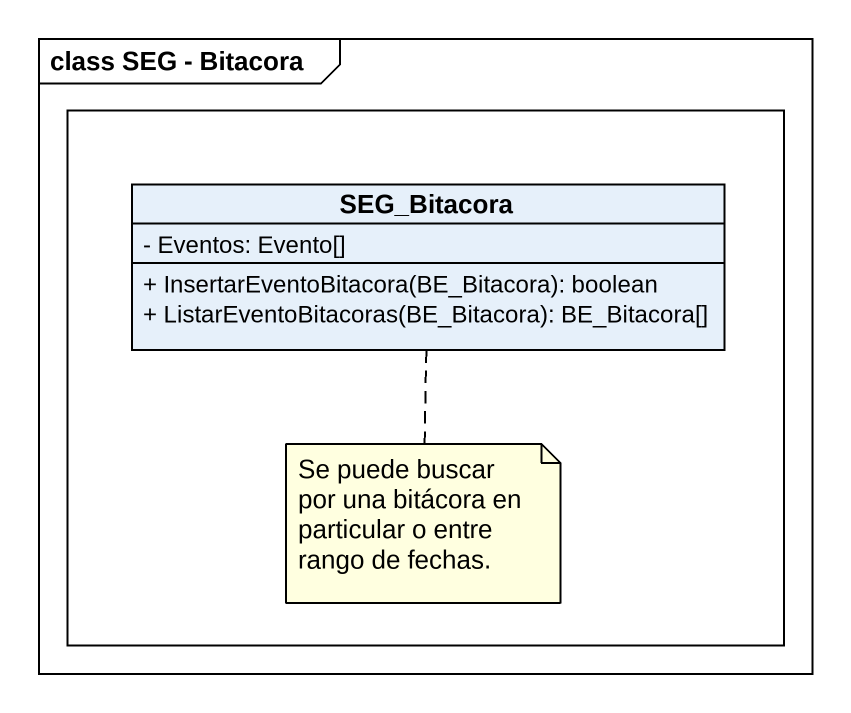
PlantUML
@startuml
mainframe class SEG - Bitacora
hide circle
hide empty members
skinparam classAttributeIconSize 0
rectangle " " as rectangle1 {
  class SEG_Bitacora {
    - Eventos: Evento[]
    + InsertarEventoBitacora(BE_Bitacora): boolean
    + ListarEventoBitacoras(BE_Bitacora): BE_Bitacora[]
  }
}
note bottom of SEG_Bitacora : Se puede buscar por una bitácora en particular o entre rango de fechas.
@enduml
